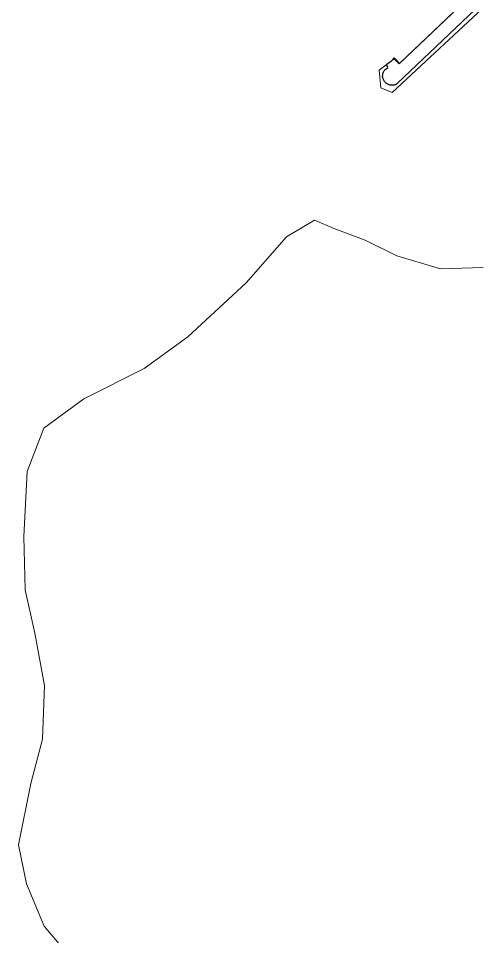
# Model space of a CAD drawing. Header units: metres. Extents: x 3 to 1027712, y 40 to 4430649.
# Drawn here: x 511038 to 512282, y 4406826 to 4409311 of the extents above; entities that cross this region are included whole.
import ezdxf

# ---------------------------------------------------------------- set-up
doc = ezdxf.new("R2010")
doc.units = ezdxf.units.M
doc.header["$MEASUREMENT"] = 0
doc.layers.add('A.ES.SDGC.CP.07003.cadastralparcel — CadastralParcel', color=1, linetype='Continuous')
doc.layers.add('Habitats_5_km', color=7, linetype='Continuous', lineweight=9, true_color=0xbefad2)
doc.layers.add('Zonas_Interes_Minero_5_km', color=7, linetype='Continuous', lineweight=9, true_color=0xc0fac1)

msp = doc.modelspace()

# ---------------------------------------------------------------- linework, layer by layer
at = {"layer": 'A.ES.SDGC.CP.07003.cadastralparcel — CadastralParcel', "color": 7, "linetype": 'Continuous', "flags": 128}
msp.add_lwpolyline([(512311.1, 4409369.8), (512063.9, 4409134.7), (512063.9, 4409134.7), (512062.5, 4409133.6), (512061.4, 4409132.9), (512061, 4409132.6), (512059.3, 4409131.8), (512057.6, 4409131.2), (512055.9, 4409130.8), (512054.1, 4409130.6), (512052.3, 4409130.5), (512051.7, 4409130.5), (512049.5, 4409130.4), (512047.3, 4409130.5), (512045.1, 4409130.9), (512042.9, 4409131.4), (512040.8, 4409132.1), (512038.8, 4409133), (512036.8, 4409134.1), (512035.2, 4409135.2), (512035, 4409135.3), (512033.2, 4409136.7), (512031.6, 4409138.3), (512030.2, 4409140), (512028.9, 4409141.8), (512027.8, 4409143.7), (512026.9, 4409145.7), (512026.1, 4409147.8), (512025.7, 4409149.2), (512025.2, 4409151.3), (512024.9, 4409153.5), (512024.8, 4409155.7), (512025, 4409157.8), (512025.3, 4409160), (512025.8, 4409162.1), (512025.8, 4409162.2), (512026.5, 4409164.2), (512027.4, 4409166.2), (512028.5, 4409168.1), (512029.7, 4409169.9), (512031.1, 4409171.5), (512032.6, 4409173.1), (512034.3, 4409174.5), (512039, 4409177.9), (512035.6, 4409186.5), (512037.6, 4409188), (512047.7, 4409195.6), (512056.4, 4409204), (512062.1, 4409198.1), (512070.6, 4409189.2), (512071.2, 4409189.8), (512181.2, 4409294.5), (512196.6, 4409309.2), (512248.5, 4409358.5)], dxfattribs=at)
at = {"layer": 'Habitats_5_km'}
msp.add_lwpolyline([(511193.5, 4406754.4), (511108.5, 4406854.4), (511060.5, 4406969.4), (511038.5, 4407074.4), (511072.5, 4407240.4), (511103.5, 4407360.4), (511109.5, 4407505.4), (511083.5, 4407647.4), (511056.5, 4407764.4), (511053.5, 4407909.4), (511062.5, 4408085.4), (511107.5, 4408202.4), (511215.5, 4408281.4), (511379.5, 4408363.4), (511497.5, 4408449.4), (511655.5, 4408595.4), (511764.5, 4408720.4), (511840.5, 4408765.4), (511895.5, 4408741.4), (511977.5, 4408711.4), (512063.5, 4408668.4), (512181.5, 4408633.4), (512297.5, 4408637.4)], dxfattribs=at)
at = {"layer": 'Zonas_Interes_Minero_5_km'}
msp.add_lwpolyline([(512320.9, 4409362.7), (512050.9, 4409110.3), (512019.6, 4409123.5), (512015.8, 4409171), (512056.3, 4409202.1), (512069.9, 4409188.2), (512247.7, 4409356.7)], dxfattribs=at)

doc.saveas('drawing.dxf')
